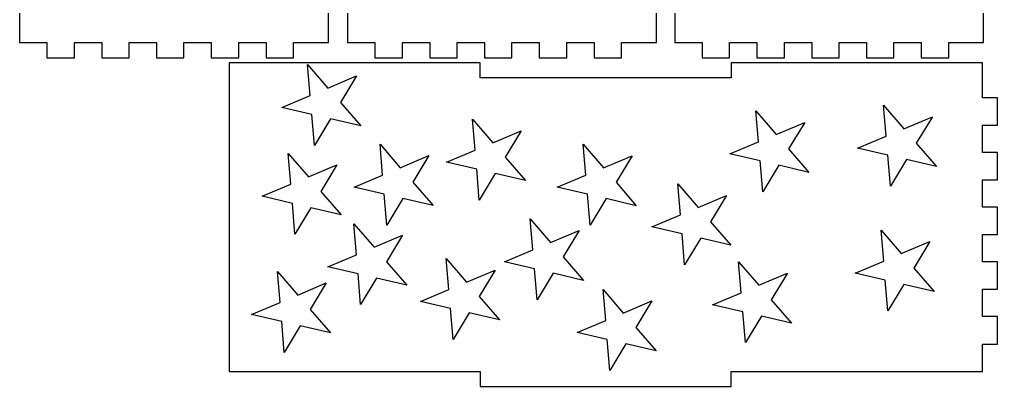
# Model space of a CAD drawing. Extents: x 861 to 1263, y 649 to 867.
# Drawn here: x 863.8 to 1058.5, y 649 to 722.1 of the extents above; entities that cross this region are included whole.
import ezdxf

# ---------------------------------------------------------------- set-up
doc = ezdxf.new("R2010")
doc.units = 0
doc.layers.add('Calque_1', color=7, linetype='CONTINUOUS')

msp = doc.modelspace()

# ---------------------------------------------------------------- linework, layer by layer
at = {"layer": 'Calque_1', "color": 1}
for p, q in [((863.761911, 767.476137), (863.761911, 717.481148)), ((925.261915, 717.481148), (925.261915, 767.486156)), ((929.077192, 767.476137), (929.077192, 717.481148)), ((990.577196, 717.481148), (990.577196, 767.486156)), ((994.242868, 767.476137), (994.242868, 717.48112)), ((1055.742872, 717.48112), (1055.742872, 767.486156)), ((863.761911, 717.481148), (869.211453, 717.481148)), ((869.211453, 717.481148), (869.211453, 714.481154)), ((874.676009, 714.481154), (874.676009, 717.481148)), ((874.676009, 717.481148), (880.120555, 717.481148)), ((880.120555, 717.481148), (880.120555, 714.481154)), ((885.585083, 714.481154), (885.585083, 717.481148)), ((885.585083, 717.481148), (891.029629, 717.481148)), ((891.029629, 717.481148), (891.029629, 714.481154)), ((896.494185, 714.481154), (896.494185, 717.481148)), ((896.494185, 717.481148), (901.938732, 717.481148)), ((901.938732, 717.481148), (901.938732, 714.481154)), ((907.403288, 714.481154), (907.403288, 717.481148)), ((907.403288, 717.481148), (912.847834, 717.481148)), ((912.847834, 717.481148), (912.847834, 714.481154)), ((918.312362, 714.481154), (918.312362, 717.481148)), ((918.312362, 717.481148), (923.761904, 717.481148)), ((922.261893, 717.481148), (925.261915, 717.481148)), ((929.077192, 717.481148), (934.526734, 717.481148)), ((934.526734, 717.481148), (934.526734, 714.481154)), ((939.99129, 714.481154), (939.99129, 717.481148)), ((939.99129, 717.481148), (945.435837, 717.481148)), ((945.435837, 717.481148), (945.435837, 714.481154)), ((950.900364, 714.481154), (950.900364, 717.481148)), ((950.900364, 717.481148), (956.344911, 717.481148)), ((956.344911, 717.481148), (956.344911, 714.481154)), ((961.809467, 714.481154), (961.809467, 717.481148)), ((961.809467, 717.481148), (967.254013, 717.481148)), ((967.254013, 717.481148), (967.254013, 714.481154)), ((972.718569, 714.481154), (972.718569, 717.481148)), ((972.718569, 717.481148), (978.163116, 717.481148)), ((978.163116, 717.481148), (978.163116, 714.481154)), ((983.627644, 714.481154), (983.627644, 717.481148)), ((983.627644, 717.481148), (989.077185, 717.481148)), ((987.577174, 717.481148), (990.577196, 717.481148)), ((994.242868, 717.48112), (999.69241, 717.48112)), ((999.69241, 717.48112), (999.69241, 714.481126)), ((1005.156966, 714.481126), (1005.156966, 717.48112)), ((1005.156966, 717.48112), (1010.601512, 717.48112)), ((1010.601512, 717.48112), (1010.601512, 714.481126)), ((1016.06604, 714.481126), (1016.06604, 717.48112)), ((1016.06604, 717.48112), (1021.510586, 717.48112)), ((1021.510586, 717.48112), (1021.510586, 714.481126)), ((1026.975142, 714.481126), (1026.975142, 717.48112)), ((1026.975142, 717.48112), (1032.419689, 717.48112)), ((1032.419689, 717.48112), (1032.419689, 714.481126)), ((1037.884245, 714.481126), (1037.884245, 717.48112)), ((1037.884245, 717.48112), (1043.328791, 717.48112)), ((1043.328791, 717.48112), (1043.328791, 714.481126)), ((1048.793319, 714.481126), (1048.793319, 717.48112)), ((1048.793319, 717.48112), (1054.242861, 717.48112)), ((1052.74285, 717.48112), (1055.742872, 717.48112)), ((869.211453, 714.481154), (874.676009, 714.481154)), ((880.120555, 714.481154), (885.585083, 714.481154)), ((891.029629, 714.481154), (896.494185, 714.481154)), ((901.938732, 714.481154), (907.403288, 714.481154)), ((955.494237, 713.461711), (905.489228, 713.461711)), ((905.489228, 713.461711), (905.489228, 710.461689)), ((912.847834, 714.481154), (918.312362, 714.481154)), ((921.656836, 706.955106), (921.131226, 713.109385)), ((921.131226, 713.109385), (925.164435, 708.431297)), ((934.526734, 714.481154), (939.99129, 714.481154)), ((945.435837, 714.481154), (950.900364, 714.481154)), ((955.494237, 710.461689), (955.494237, 713.461711)), ((956.344911, 714.481154), (961.809467, 714.481154)), ((967.254013, 714.481154), (972.718569, 714.481154)), ((978.163116, 714.481154), (983.627644, 714.481154)), ((999.69241, 714.481126), (1005.156966, 714.481126)), ((1055.489267, 713.461711), (1005.484259, 713.461711)), ((1005.484259, 713.461711), (1005.484259, 710.461689)), ((1010.601512, 714.481126), (1016.06604, 714.481126)), ((1021.510586, 714.481126), (1026.975142, 714.481126)), ((1032.419689, 714.481126), (1037.884245, 714.481126)), ((1043.328791, 714.481126), (1048.793319, 714.481126)), ((1055.489267, 710.461689), (1055.489267, 713.461711)), ((925.164435, 708.431297), (930.85508, 710.832952)), ((930.85508, 710.832952), (927.652309, 705.551502)), ((1055.489267, 706.512158), (1055.489267, 711.9617)), ((905.489228, 710.461689), (905.489228, 651.961707)), ((1005.484259, 710.461689), (955.494237, 710.461689)), ((915.961366, 704.564881), (921.656836, 706.955106)), ((927.652309, 705.551502), (931.694916, 700.881542)), ((1036.336256, 698.848103), (1035.810645, 705.002382)), ((1035.810645, 705.002382), (1039.843883, 700.324295)), ((1058.489261, 706.512158), (1055.489267, 706.512158)), ((1058.489261, 701.04763), (1058.489261, 706.512158)), ((921.976848, 703.16297), (915.961366, 704.564881)), ((922.490098, 697.007647), (921.976848, 703.16297)), ((1010.911957, 697.705978), (1010.386346, 703.860257)), ((1010.386346, 703.860257), (1014.419556, 699.18217)), ((925.682257, 702.295532), (922.490098, 697.007647)), ((931.694916, 700.881542), (925.682257, 702.295532)), ((954.477842, 696.058506), (953.952231, 702.212785)), ((953.952231, 702.212785), (957.985469, 697.534697)), ((1014.419556, 699.18217), (1020.1102, 701.583824)), ((1020.1102, 701.583824), (1016.907429, 696.302402)), ((1039.843883, 700.324295), (1045.534527, 702.725949)), ((1045.534527, 702.725949), (1042.331757, 697.444527)), ((1055.489267, 695.603084), (1055.489267, 701.04763)), ((1055.489267, 701.04763), (1058.489261, 701.04763)), ((957.985469, 697.534697), (963.676113, 699.936352)), ((963.676113, 699.936352), (960.473314, 694.65493)), ((936.065946, 691.084537), (935.540335, 697.238816)), ((935.540335, 697.238816), (939.573545, 692.560728)), ((976.540225, 691.063229), (976.014614, 697.217508)), ((976.014614, 697.217508), (980.047852, 692.53942)), ((1005.216486, 695.315753), (1010.911957, 697.705978)), ((1030.640814, 696.457878), (1036.336256, 698.848103)), ((1042.331757, 697.444527), (1046.374364, 692.77454)), ((917.765048, 689.245831), (917.239438, 695.40011)), ((917.239438, 695.40011), (921.272647, 690.722022)), ((948.782371, 693.668281), (954.477842, 696.058506)), ((1011.231968, 693.913871), (1005.216486, 695.315753)), ((1016.907429, 696.302402), (1020.950037, 691.632415)), ((1036.656296, 695.055996), (1030.640814, 696.457878)), ((1058.489261, 695.603084), (1055.489267, 695.603084)), ((1058.489261, 690.138528), (1058.489261, 695.603084)), ((939.573545, 692.560728), (945.264189, 694.962383)), ((945.264189, 694.962383), (942.061418, 689.680961)), ((954.797853, 692.266399), (948.782371, 693.668281)), ((960.473314, 694.65493), (964.515922, 689.984942)), ((980.047852, 692.53942), (985.738496, 694.941075)), ((985.738496, 694.941075), (982.535698, 689.659625)), ((1011.745218, 687.758548), (1011.231968, 693.913871)), ((1037.169545, 688.900673), (1036.656296, 695.055996)), ((1040.361704, 694.18853), (1037.169545, 688.900673)), ((1046.374364, 692.77454), (1040.361704, 694.18853)), ((921.272647, 690.722022), (926.963292, 693.123677)), ((926.963292, 693.123677), (923.760521, 687.842255)), ((955.311103, 686.111076), (954.797853, 692.266399)), ((958.503262, 691.398932), (955.311103, 686.111076)), ((964.515922, 689.984942), (958.503262, 691.398932)), ((1014.937377, 693.046404), (1011.745218, 687.758548)), ((1020.950037, 691.632415), (1014.937377, 693.046404)), ((930.370476, 688.694312), (936.065946, 691.084537)), ((942.061418, 689.680961), (946.104026, 685.010973)), ((970.844755, 688.673004), (976.540225, 691.063229)), ((982.535698, 689.659625), (986.578333, 684.989666)), ((1055.489267, 684.693981), (1055.489267, 690.138528)), ((1055.489267, 690.138528), (1058.489261, 690.138528)), ((912.069578, 686.855606), (917.765048, 689.245831)), ((923.760521, 687.842255), (927.803128, 683.172267)), ((936.385958, 687.29243), (930.370476, 688.694312)), ((976.860265, 687.271094), (970.844755, 688.673004)), ((995.368088, 683.166905), (994.842477, 689.321212)), ((994.842477, 689.321212), (998.875715, 684.643125)), ((918.08506, 685.453724), (912.069578, 686.855606)), ((918.59831, 679.2984), (918.08506, 685.453724)), ((936.899207, 681.137106), (936.385958, 687.29243)), ((940.091366, 686.424963), (936.899207, 681.137106)), ((946.104026, 685.010973), (940.091366, 686.424963)), ((977.373486, 681.11577), (976.860265, 687.271094)), ((980.565674, 686.403627), (977.373486, 681.11577)), ((986.578333, 684.989666), (980.565674, 686.403627)), ((998.875715, 684.643125), (1004.566359, 687.04478)), ((1004.566359, 687.04478), (1001.36356, 681.763329)), ((921.790469, 684.586257), (918.59831, 679.2984)), ((927.803128, 683.172267), (921.790469, 684.586257)), ((1058.489261, 684.693981), (1055.489267, 684.693981)), ((1058.489261, 679.229425), (1058.489261, 684.693981)), ((965.99327, 676.183147), (965.46766, 682.337426)), ((965.46766, 682.337426), (969.500897, 677.659338)), ((989.672618, 680.776709), (995.368088, 683.166905)), ((1001.36356, 681.763329), (1005.406196, 677.09337)), ((930.847911, 675.216508), (930.322329, 681.370786)), ((930.322329, 681.370786), (934.355538, 676.692699)), ((969.500897, 677.659338), (975.191542, 680.061021)), ((975.191542, 680.061021), (971.988743, 674.779571)), ((995.688128, 679.374798), (989.672618, 680.776709)), ((1035.837146, 673.952462), (1035.311535, 680.106741)), ((1035.311535, 680.106741), (1039.344773, 675.428654)), ((934.355538, 676.692699), (940.046182, 679.094354)), ((940.046182, 679.094354), (936.843412, 673.812904)), ((996.201349, 673.219475), (995.688128, 679.374798)), ((999.393536, 678.507332), (996.201349, 673.219475)), ((1005.406196, 677.09337), (999.393536, 678.507332)), ((1039.344773, 675.428654), (1045.035417, 677.830309)), ((1045.035417, 677.830309), (1041.832618, 672.548887)), ((1055.489267, 673.784879), (1055.489267, 679.229425)), ((1055.489267, 679.229425), (1058.489261, 679.229425)), ((960.2978, 673.79295), (965.99327, 676.183147)), ((925.152469, 672.826283), (930.847911, 675.216508)), ((936.843412, 673.812904), (940.886019, 669.142944)), ((949.26562, 668.288065), (948.74001, 674.442344)), ((948.74001, 674.442344), (952.773219, 669.764256)), ((966.31331, 672.39104), (960.2978, 673.79295)), ((971.988743, 674.779571), (976.031378, 670.109612)), ((1007.45513, 667.64711), (1006.929519, 673.801389)), ((1006.929519, 673.801389), (1010.962757, 669.123302)), ((1030.141676, 671.562238), (1035.837146, 673.952462)), ((1058.489261, 673.784879), (1055.489267, 673.784879)), ((1058.489261, 668.320351), (1058.489261, 673.784879)), ((915.636444, 665.706183), (915.110833, 671.860462)), ((915.110833, 671.860462), (919.144071, 667.182375)), ((931.167951, 671.424372), (925.152469, 672.826283)), ((952.773219, 669.764256), (958.463892, 672.165911)), ((958.463892, 672.165911), (955.261093, 666.884489)), ((966.826531, 666.235717), (966.31331, 672.39104)), ((1041.832618, 672.548887), (1045.875226, 667.878899)), ((931.6812, 665.269049), (931.167951, 671.424372)), ((934.87336, 670.556934), (931.6812, 665.269049)), ((940.886019, 669.142944), (934.87336, 670.556934)), ((970.018719, 671.523573), (966.826531, 666.235717)), ((976.031378, 670.109612), (970.018719, 671.523573)), ((1010.962757, 669.123302), (1016.653401, 671.524956)), ((1016.653401, 671.524956), (1013.450602, 666.243534)), ((1036.157158, 670.160355), (1030.141676, 671.562238)), ((1036.670407, 664.005032), (1036.157158, 670.160355)), ((919.144071, 667.182375), (924.834715, 669.584029)), ((924.834715, 669.584029), (921.631916, 664.302579)), ((943.57015, 665.89784), (949.26562, 668.288065)), ((980.477282, 662.119731), (979.951671, 668.27401)), ((979.951671, 668.27401), (983.984909, 663.595923)), ((1039.862566, 669.292889), (1036.670407, 664.005032)), ((1045.875226, 667.878899), (1039.862566, 669.292889)), ((1055.489267, 662.875805), (1055.489267, 668.320351)), ((1055.489267, 668.320351), (1058.489261, 668.320351)), ((955.261093, 666.884489), (959.3037, 662.214502)), ((983.984909, 663.595923), (989.675553, 665.997578)), ((989.675553, 665.997578), (986.472754, 660.716156)), ((1001.759688, 665.256885), (1007.45513, 667.64711)), ((1013.450602, 666.243534), (1017.493238, 661.573547)), ((909.941002, 663.315958), (915.636444, 665.706183)), ((921.631916, 664.302579), (925.674552, 659.63262)), ((949.585632, 664.495958), (943.57015, 665.89784)), ((950.098882, 658.340635), (949.585632, 664.495958)), ((1007.77517, 663.855003), (1001.759688, 665.256885)), ((915.956484, 661.914048), (909.941002, 663.315958)), ((953.291041, 663.628491), (950.098882, 658.340635)), ((959.3037, 662.214502), (953.291041, 663.628491)), ((974.781811, 659.729507), (980.477282, 662.119731)), ((1008.288391, 657.69968), (1007.77517, 663.855003)), ((1011.480578, 662.987536), (1008.288391, 657.69968)), ((1017.493238, 661.573547), (1011.480578, 662.987536)), ((1058.489261, 662.875805), (1055.489267, 662.875805)), ((1058.489261, 657.411249), (1058.489261, 662.875805)), ((916.469733, 655.758725), (915.956484, 661.914048)), ((919.661892, 661.04661), (916.469733, 655.758725)), ((925.674552, 659.63262), (919.661892, 661.04661)), ((986.472754, 660.716156), (990.51539, 656.046168)), ((980.797322, 658.327624), (974.781811, 659.729507)), ((981.310543, 652.172301), (980.797322, 658.327624)), ((984.50273, 657.460158), (981.310543, 652.172301)), ((990.51539, 656.046168), (984.50273, 657.460158)), ((1055.489267, 651.961707), (1055.489267, 657.411249)), ((1055.489267, 657.411249), (1058.489261, 657.411249)), ((905.489228, 651.961707), (955.484246, 651.961707)), ((955.484246, 651.961707), (955.484246, 648.961713)), ((1005.494278, 648.961713), (1005.494278, 651.961707)), ((1005.494278, 651.961707), (1055.489267, 651.961707)), ((955.484246, 648.961713), (1005.494278, 648.961713))]:
    msp.add_line(p, q, dxfattribs=at)

doc.saveas('drawing.dxf')
